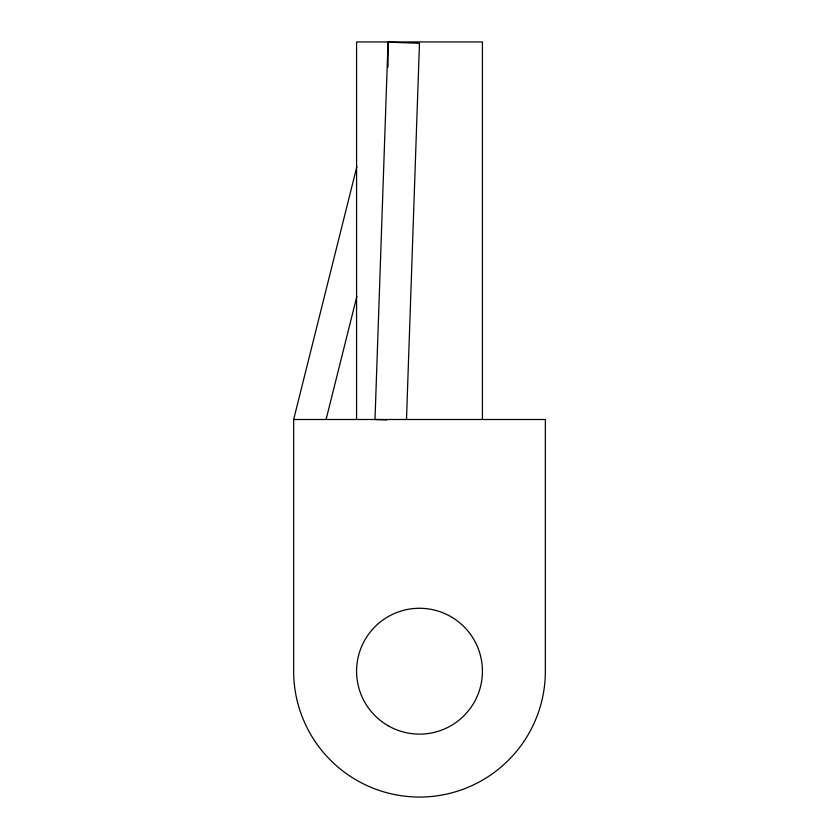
<?xml version="1.0" encoding="UTF-8"?>
<svg xmlns="http://www.w3.org/2000/svg" width="839" height="839" viewBox="0 0 839 839"><rect width="100%" height="100%" fill="white"/><g stroke="black" fill="none" stroke-linecap="round" stroke-linejoin="round"><path stroke-width="1.26" d="M388.038 41.95L375.002 419.5L386.8 419.909M406.496 419.28L419.469 43.261L388.027 42.17L388.038 67.068M293.65 419.5L545.35 419.5L545.35 671.2A125.85 125.85 0 0 1 419.5 797.05A125.85 125.85 0 0 1 293.65 671.2L293.65 419.5L356.89 166.531M326.077 419.5L356.9 296.219M482.425 419.5L482.425 41.95L356.575 41.95L356.575 419.5M388.038 725.693A62.925 62.925 0 0 0 482.425 671.2A62.925 62.925 0 0 0 388.038 616.707A62.925 62.925 0 0 0 388.038 725.693"/></g></svg>
